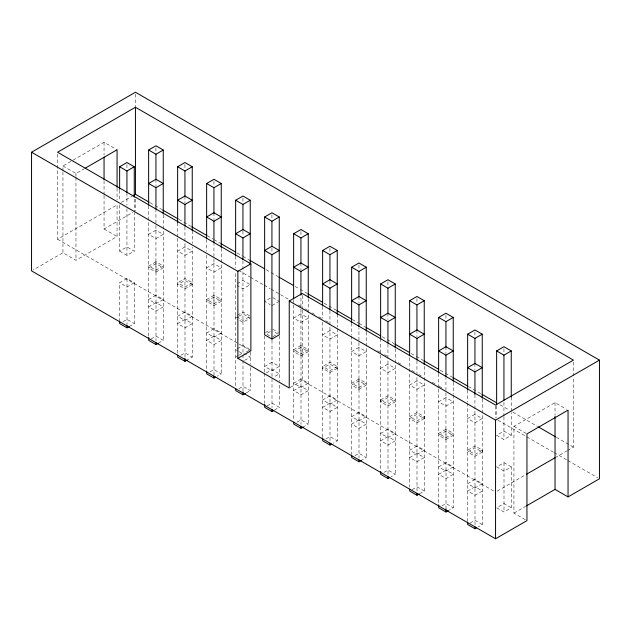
<?xml version="1.0" encoding="UTF-8"?>
<svg xmlns="http://www.w3.org/2000/svg" width="631" height="631" viewBox="0 0 631 631"><rect width="100%" height="100%" fill="white"/><g stroke="black" fill="none" stroke-linecap="round" stroke-linejoin="round"><path stroke-width="0.47" stroke-dasharray="3.15 2.37" d="M62.95 170.93L62.95 166L72.179 160.668M73.015 160.187L104.052 142.267L117.066 149.784M62.95 166L75.965 173.509L84.349 168.666M57.579 154.177L57.579 239.236L117.066 204.894L117.066 236.53L75.965 260.264L62.95 252.747L33.246 269.894M121.247 202.48L132.108 196.209M104.052 195.5L104.052 229.014L132.904 212.363M119.63 205.02L119.63 251.13L126.941 246.918L134.245 251.13L134.245 212.868M119.63 251.13L126.941 255.35L134.245 251.13M119.693 321.66L119.693 282.743L126.997 278.523L134.308 282.743L134.308 323.608L130.246 325.951M155.999 261.778L148.695 265.998L155.999 270.218L163.303 265.998L155.999 261.778L155.999 340.677M134.308 282.743L126.997 286.955L119.693 282.743M155.944 272.095L163.248 267.875L155.944 263.655L148.632 267.875L155.944 272.095L155.944 210.155M177.69 353.202L177.69 282.743L185.001 278.523L192.305 282.743L192.305 357.099L188.251 359.441M177.634 238.376L177.634 284.62L184.938 280.401L192.25 284.62L192.25 247.21M122.942 321.731L126.997 319.389L134.308 323.608M192.305 282.743L185.001 286.955L177.69 282.743M192.25 284.62L184.938 288.84L177.634 284.62M213.996 295.261L206.692 299.48L213.996 303.7L221.307 299.48L213.996 295.261L213.996 375.137M237.256 283.682L242.943 280.401L250.247 284.62L242.943 288.84L237.256 285.559M151.124 338.95L155.999 336.134L163.303 340.354L159.249 342.696M213.941 305.578L221.244 301.366L213.941 297.146L206.637 301.366L213.941 305.578L213.941 243.645M237.319 315.287L242.998 312.006L250.31 316.226L242.998 320.445L237.319 317.164M238.068 316.699L235.631 318.103L235.631 271.866M238.881 316.234L242.943 313.883L250.247 318.103L242.943 322.323L237.256 319.041M270.32 298.084L264.634 301.366L270.32 304.647M180.939 355.221L185.001 352.879L192.305 357.099M271.937 305.578L278.437 301.831M237.319 348.777L242.998 345.496L250.31 349.716L243.811 353.463M265.501 332.498L270.376 329.69M270.32 331.567L266.258 333.909L269.563 335.779M209.942 371.967L213.996 369.616L221.307 373.836L217.245 376.179M235.694 357.099L238.132 355.687M238.944 355.221L242.998 352.879M272.813 336.717L277.679 333.909L272.75 331.101M244.623 360.38L250.31 357.099L244.623 353.817M301.003 345.496L293.691 349.716L301.003 353.928L308.307 349.716L301.003 345.496L301.003 424.395M238.944 388.704L242.998 386.361L250.31 390.581L250.31 365.278M266.314 372.897L272 369.616L279.304 373.836L273.625 377.117M300.94 355.813L308.251 351.593L300.94 347.373L293.636 351.593L300.94 355.813L300.94 295.371M246.248 392.924L250.31 390.581M322.693 436.92L322.693 366.453L329.997 362.233L337.309 366.453L337.309 440.809L333.247 443.151M322.63 322.094L322.63 368.338L329.942 364.119L337.246 368.338L337.246 328.112M290.055 387.537L302.257 380.493L494.704 491.604M267.126 405.922L272 403.106L279.304 407.326L279.304 382.023M337.309 366.453L329.997 370.673L322.693 366.453M337.246 368.338L329.942 372.55L322.63 368.338M274.438 410.134L279.304 407.326M359 378.979L351.696 383.198L359 387.418L366.303 383.198L359 378.979L359 457.877M296.941 422.194L301.003 419.852L308.307 424.071L304.245 426.414M358.944 389.295L366.248 385.076L358.944 380.856L351.633 385.076L358.944 389.295L358.944 327.749M380.69 399.944L388.002 395.724L395.306 399.944L388.002 404.163L380.69 399.944L380.69 470.403M380.635 401.821L387.939 397.601L395.251 401.821L387.939 406.041L380.635 401.821L380.635 339.88M325.943 438.939L329.997 436.589L337.309 440.809M354.938 455.677L359 453.334L366.303 457.554L362.249 459.896M424.308 416.681L417.004 420.901L409.693 416.681L417.004 412.469L424.308 416.681L424.308 491.036L420.246 493.387M424.245 418.566L416.941 422.786L409.637 418.566L416.941 414.346L424.245 418.566L424.245 365.452M445.999 429.206L438.695 433.426L445.999 437.646L453.31 433.426L445.999 429.206L445.999 509.083M383.94 472.422L388.002 470.079L395.306 474.299L391.252 476.642M445.943 439.523L453.247 435.303L445.943 431.091L438.632 435.303L445.943 439.523L445.943 377.59M467.697 521.608L467.697 450.171L475.001 445.951L482.305 450.171L482.305 524.527L478.251 526.869M467.634 402.996L467.634 452.048L474.938 447.829L482.25 452.048L482.25 398.942M525.323 519.699L513.934 513.121L513.934 426.375L555.035 402.641L566.425 409.219M412.13 489.632L417.004 486.824L424.308 491.036M482.305 450.171L475.001 454.391L467.697 450.171M482.25 452.048L474.938 456.268L467.634 452.048M511.252 435.303L503.94 431.091L496.636 435.303L503.94 439.523L511.252 435.303L511.252 412.745M511.307 466.916L504.003 462.697L496.692 466.916L504.003 471.136L511.307 466.916L511.307 507.781L504.003 512.001L496.692 507.781L504.003 503.562L511.307 507.781M441.945 505.904L445.999 503.562L453.31 507.781L449.248 510.124M497.22 491.131L525.678 474.701M555.035 457.751L566.733 450.999M567.569 450.518L573.421 447.134L573.421 376.746M470.127 523.123L475.001 520.307L482.305 524.527M513.934 513.121L525.678 506.338M149.965 202.654L154.232 205.122M155.084 205.611L161.915 209.555M178.991 219.414L190.941 226.316M207.165 235.678L213.136 239.133M213.996 239.622L219.967 243.077M237.043 252.936L242.17 255.894M243.022 256.383L248.993 259.838M266.069 269.689L270.336 272.158M271.196 272.647L278.026 276.591M295.095 286.45L299.37 288.919M300.222 289.408L307.052 293.352M324.129 303.211L336.078 310.113M352.295 319.475L358.274 322.922M359.126 323.419L365.104 326.866M382.181 336.725L386.448 339.194M387.3 339.683L394.13 343.627M411.207 353.486L415.474 355.947M416.326 356.444L423.156 360.388M440.233 370.247L444.5 372.708M445.36 373.205L452.19 377.149M468.407 386.511L481.216 393.902M499.997 404.747L509.391 410.174M512.806 412.146L537.565 426.438M556.345 437.283L573.421 447.134M513.934 426.375L526.136 433.418M238.652 270.478L249.742 276.875M250.594 277.372L263.387 284.755M264.239 285.251L270.21 288.698M271.07 289.187L288.974 299.528M298.36 304.947L301.776 306.918M305.183 308.882L308.598 310.854M312.006 312.826L315.421 314.798M318.829 316.762L322.244 318.734M325.651 320.706L329.066 322.678M377.685 350.741L381.092 352.713M384.508 354.685L387.923 356.649M398.153 362.565L401.568 364.529M411.798 370.444L415.214 372.408M418.629 374.38L422.036 376.352M432.274 382.26L435.682 384.232M439.097 386.196L442.505 388.168M497.946 420.175L526.096 436.431M526.948 436.92L553.395 452.19M554.247 452.679L567.04 460.062M567.892 460.559L597.746 477.793M272.75 297.611L279.249 301.366M104.052 229.014L117.066 236.53M272.813 329.216L278.492 332.498M57.579 239.236L238.108 343.461M238.96 343.95L250.878 350.836M235.694 349.716L238.132 351.12M238.944 351.585L242.998 353.928M573.421 362.084L573.421 375.768M555.035 402.641L555.035 415.435M511.252 397.041L511.252 411.759M504.003 462.697L504.003 512.001M503.94 348.675L503.94 353.581M503.94 402.247L503.94 416.373M503.94 416.957L503.94 439.523M496.636 405.875L496.636 417.643M495.556 406.056L495.556 417.793M474.938 331.93L474.938 336.836M474.938 363.456L474.938 370.326M474.938 394.722L475.001 524.85M467.634 390.108L467.634 402.01M453.247 382.197L453.247 394.099M453.247 395.085L453.31 507.781M445.943 315.192L445.943 319.112M445.943 346.711L445.943 353.581M438.632 373.497L438.632 388.089M438.632 389.067L438.695 503.893M416.941 298.447L416.941 303.353M416.941 329.966L416.941 336.836M416.941 360.845L417.004 491.368M409.637 357.603L409.693 487.148M395.251 348.714L395.306 474.299M387.939 281.702L387.939 286.608M387.939 313.228L387.939 319.57M387.939 344.226L388.002 474.622M366.248 331.969L366.303 457.554M358.944 264.957L358.944 269.863M358.944 296.483L358.944 303.353M351.633 323.143L351.633 335.037M351.633 336.023L351.696 454.635M337.246 314.246L337.246 327.126M329.942 248.22L329.942 253.126M329.942 281.181L329.942 286.608M329.942 310.618L329.997 442.11M322.63 306.398L322.63 318.3M308.251 298.487L308.307 424.071M302.257 295.434L302.257 309.127M302.257 310.105L302.257 380.493M300.94 231.474L300.94 236.38M300.94 263.001L300.94 269.863M293.636 299.465L293.691 420.175M279.304 335.889L279.304 381.053M271.937 214.729L271.937 219.635M271.937 248.086L271.937 253.583M272 340.109L272 407.65M264.697 335.889L264.697 372.29M264.697 373.268L264.697 403.43M250.31 352.232L250.31 364.308M242.943 197.984L242.943 202.89M242.943 230.954L242.943 236.254M242.943 260.777L242.998 353.526M242.998 354.906L242.998 390.904M235.694 316.226L235.694 387.663M235.631 256.17L235.631 268.072M221.244 248.251L221.307 373.836M213.941 181.247L213.941 186.153M213.941 212.765L213.941 219.635M206.637 239.425L206.637 251.327M206.637 255.121L206.692 369.947M192.25 230.654L192.25 243.416M184.938 164.502L184.938 169.408M184.938 196.028L184.938 202.89M184.938 226.9L185.001 357.422M177.634 222.806L177.634 237.398M163.248 214.769L163.303 340.354M155.944 147.757L155.944 152.663M155.944 179.283L155.944 186.61M148.632 205.935L148.695 336.457M135.444 94.2L135.444 106.947M135.444 199.12L135.444 210.888M134.245 199.136L134.245 211.89M126.997 278.523L126.997 323.94M126.941 164.502L126.941 168.422M126.941 192.952L126.941 205.312M126.941 208.648L126.941 255.35M119.63 190.302L119.63 201.1M117.066 188.164L117.066 199.972M104.052 142.267L104.052 155.084M104.052 180.711L104.052 194.514M75.965 173.509L75.965 176.467M75.965 177.453L75.965 260.264M62.95 171.916L62.95 252.747M155.944 230.173L148.632 234.393L155.944 238.613L163.248 234.393L155.944 230.173M184.938 246.918L177.634 251.13L184.938 255.35L192.25 251.13L184.938 246.918M155.999 295.261L148.695 299.48L155.999 303.7L163.303 299.48L155.999 295.261M213.941 263.655L206.637 267.875L213.941 272.095L221.244 267.875L213.941 263.655M155.999 302.651L148.695 306.863L155.999 311.083L163.303 306.863L155.999 302.651M185.001 312.006L177.69 316.226L185.001 320.445L192.305 316.226L185.001 312.006M185.001 319.389L177.69 323.608L185.001 327.828L192.305 323.608L185.001 319.389M213.996 328.751L206.692 332.971L213.996 337.191L221.307 332.971L213.996 328.751M213.996 336.134L206.692 340.354L213.996 344.573L221.307 340.354L213.996 336.134M300.94 313.883L293.636 318.103L300.94 322.323L308.251 318.103L300.94 313.883M272 362.233L264.697 366.453L272 370.673L279.304 366.453L272 362.233M329.942 330.628L322.63 334.848L329.942 339.068L337.246 334.848L329.942 330.628M301.003 378.979L293.691 383.198L301.003 387.418L308.307 383.198L301.003 378.979M358.944 347.373L351.633 351.593L358.944 355.813L366.248 351.593L358.944 347.373M301.003 386.361L293.691 390.581L301.003 394.801L308.307 390.581L301.003 386.361M329.997 395.724L322.693 399.944L329.997 404.163L337.309 399.944L329.997 395.724M387.939 364.119L380.635 368.338L387.939 372.55L395.251 368.338L387.939 364.119M329.997 403.106L322.693 407.326L329.997 411.546L337.309 407.326L329.997 403.106M359 412.469L351.696 416.681L359 420.901L366.303 416.681L359 412.469M416.941 380.856L409.637 385.076L416.941 389.295L424.245 385.076L416.941 380.856M359 419.852L351.696 424.071L359 428.283L366.303 424.071L359 419.852M388.002 429.206L380.69 433.426L388.002 437.646L395.306 433.426L388.002 429.206M445.943 397.601L438.632 401.821L445.943 406.041L453.247 401.821L445.943 397.601M388.002 436.589L380.69 440.809L388.002 445.029L395.306 440.809L388.002 436.589M417.004 445.951L409.693 450.171L417.004 454.391L424.308 450.171L417.004 445.951M474.938 414.346L467.634 418.566L474.938 422.786L482.25 418.566L474.938 414.346M417.004 453.334L409.693 457.554L417.004 461.774L424.308 457.554L417.004 453.334M445.999 462.697L438.695 466.916L445.999 471.136L453.31 466.916L445.999 462.697M445.999 470.079L438.695 474.299L445.999 478.519L453.31 474.299L445.999 470.079M475.001 479.442L467.697 483.654L475.001 487.873L482.305 483.654L475.001 479.442M475.001 486.824L467.697 491.036L475.001 495.256L482.305 491.036L475.001 486.824"/><path stroke-width="0.95" d="M568.05 496.905L568.05 410.158L526.948 433.891L526.948 520.638L495.556 538.764L31.55 270.873L31.55 152.221L135.444 92.236L599.45 360.127L599.45 478.779L568.05 496.905L555.035 489.388L526.514 505.857M237.863 358.345L289.243 388.01L289.243 300.995L302.257 293.486L495.556 405.078L573.421 360.127L135.444 107.262L57.579 152.221L250.878 263.821L250.878 350.836L237.863 358.345L237.863 271.338L31.55 152.221M85.193 168.185L117.066 149.784L117.066 187.178M119.63 189.324L119.63 166.758L126.941 162.538L134.245 166.758L134.245 197.172M148.632 205.083L148.632 150.012L155.944 145.793L163.248 150.012L163.248 213.917M119.63 166.758L126.941 170.977L134.245 166.758M148.632 150.012L155.944 154.232L163.248 150.012M177.634 222.806L177.634 166.758L184.938 162.538L192.25 166.758L192.25 230.654M133.78 195.239L135.444 194.277L149.105 202.165M155.944 187.722L163.248 183.503L155.944 179.283L148.632 183.503L155.944 187.722L155.944 209.303M177.634 166.758L184.938 170.977L192.25 166.758M206.637 238.573L206.637 183.503L213.941 179.283L221.244 183.503L221.244 247.399M184.938 204.46L192.25 200.24L184.938 196.028L177.634 200.24L184.938 204.46L184.938 226.048M206.637 183.503L213.941 187.722L221.244 183.503M235.631 255.31L235.631 200.24L242.943 196.028L250.247 200.24L250.247 264.144M213.941 221.205L221.244 216.985L213.941 212.765L206.637 216.985L213.941 221.205L213.941 242.793M235.631 200.24L242.943 204.46L250.247 200.24M264.634 216.985L271.937 212.765L279.249 216.985L279.249 334.848L271.937 339.068L264.634 334.848L264.634 216.985L271.937 221.205L279.249 216.985M242.943 237.95L250.247 233.73L242.943 229.51L235.631 233.73L242.943 237.95L242.943 259.53M119.693 321.66L119.693 323.608L126.997 327.828L129.434 326.424M293.636 298.613L293.636 233.73L300.94 229.51L308.251 233.73L308.251 297.627M237.863 271.338L250.878 263.821M271.937 254.695L279.249 250.475L271.937 246.256L264.634 250.475L271.937 254.695L271.937 339.068M293.636 233.73L300.94 237.95L308.251 233.73M148.695 337.435L148.695 340.354L155.999 344.573L158.436 343.161M322.63 305.546L322.63 250.475L329.942 246.256L337.246 250.475L337.246 314.372M300.94 271.433L308.251 267.213L300.94 263.001L293.636 267.213L300.94 271.433L300.94 294.985M322.63 250.475L329.942 254.695L337.246 250.475M177.69 355.15L177.69 357.099L185.001 361.311L187.439 359.907M351.633 322.283L351.633 267.213L358.944 263.001L366.248 267.213L366.248 331.117M329.942 288.178L337.246 283.958L329.942 279.738L322.63 283.958L329.942 288.178L329.942 309.766M351.633 267.213L358.944 271.433L366.248 267.213M206.692 370.918L206.692 373.836L213.996 378.056L215.621 377.117M380.635 339.028L380.635 283.958L387.939 279.738L395.251 283.958L395.251 347.728M358.944 304.923L366.248 300.703L358.944 296.483L351.633 300.703L358.944 304.923L358.944 326.503M380.635 283.958L387.939 288.178L395.251 283.958M235.694 388.633L235.694 390.581L242.998 394.801L245.435 393.397M409.637 355.774L409.637 300.703L416.941 296.483L424.245 300.703L424.245 364.6M387.939 321.66L395.251 317.448L387.939 313.228L380.635 317.448L387.939 321.66L387.939 343.248M409.637 300.703L416.941 304.923L424.245 300.703M264.697 404.408L264.697 407.326L272 411.546L273.625 410.607M438.632 372.519L438.632 317.448L445.943 313.228L453.247 317.448L453.247 381.219M416.941 338.405L424.245 334.185L416.941 329.966L409.637 334.185L416.941 338.405L416.941 359.993M438.632 317.448L445.943 321.66L453.247 317.448M293.691 422.123L293.691 424.071L301.003 428.283L303.432 426.879M467.634 389.256L467.634 334.185L474.938 329.966L482.25 334.185L482.25 398.09M445.943 355.15L453.247 350.931L445.943 346.711L438.632 350.931L445.943 355.15L445.943 376.731M467.634 334.185L474.938 338.405L482.25 334.185M322.693 437.89L322.693 440.809L329.997 445.029L331.622 444.09M496.636 404.889L496.636 350.931L503.94 346.711L511.252 350.931L511.252 397.041M474.938 371.896L482.25 367.676L474.938 363.456L467.634 367.676L474.938 371.896L474.938 394.462M496.636 350.931L503.94 355.15L511.252 350.931M351.696 455.606L351.696 457.554L359 461.774L361.437 460.37M380.69 471.381L380.69 474.299L388.002 478.519L389.627 477.58M289.243 300.995L495.556 420.112L599.45 360.127M409.693 489.096L409.693 491.036L417.004 495.256L419.434 493.852M438.695 504.863L438.695 507.781L445.999 512.001L448.436 510.597M526.514 474.22L555.035 457.751M467.697 522.578L467.697 524.527L475.001 528.746L476.626 527.808M162.766 210.052L178.131 218.925M191.792 226.813L206.305 235.189M220.826 243.566L235.339 251.95M249.852 260.327L264.365 268.703M278.878 277.088L293.391 285.464M307.904 293.841L322.417 302.225M336.93 310.602L351.443 318.986M365.956 327.363L380.469 335.739M394.982 344.124L409.503 352.5M424.016 360.877L438.529 369.261M453.042 377.638L467.555 386.014M482.068 394.399L496.581 402.775M538.417 426.927L555.493 436.786M555.035 416.421L555.035 489.388M503.94 355.15L503.94 400.283M495.556 420.112L495.556 538.764M474.938 338.405L474.938 363.913M475.001 526.798L475.001 528.746M445.999 509.083L445.999 512.001M445.943 321.66L445.943 347.176M416.941 304.923L416.941 330.431M417.004 493.316L417.004 495.256M387.939 288.178L387.939 313.686M388.002 476.571L388.002 478.519M359 459.825L359 461.774M358.944 271.433L358.944 296.941M329.942 254.695L329.942 280.203M329.997 443.08L329.997 445.029M301.003 426.343L301.003 428.283M300.94 237.95L300.94 263.458M271.937 221.205L271.937 246.713M272 409.598L272 411.546M242.943 204.46L242.943 229.968M242.998 391.883L242.998 394.801M213.996 376.108L213.996 378.056M213.941 187.722L213.941 213.231M184.938 170.977L184.938 196.486M185.001 358.392L185.001 361.311M155.999 342.625L155.999 344.573M155.944 154.232L155.944 179.74M135.444 107.262L135.444 194.277M126.997 324.91L126.997 327.828M126.941 170.977L126.941 192.558M104.052 157.056L104.052 179.725"/></g></svg>
